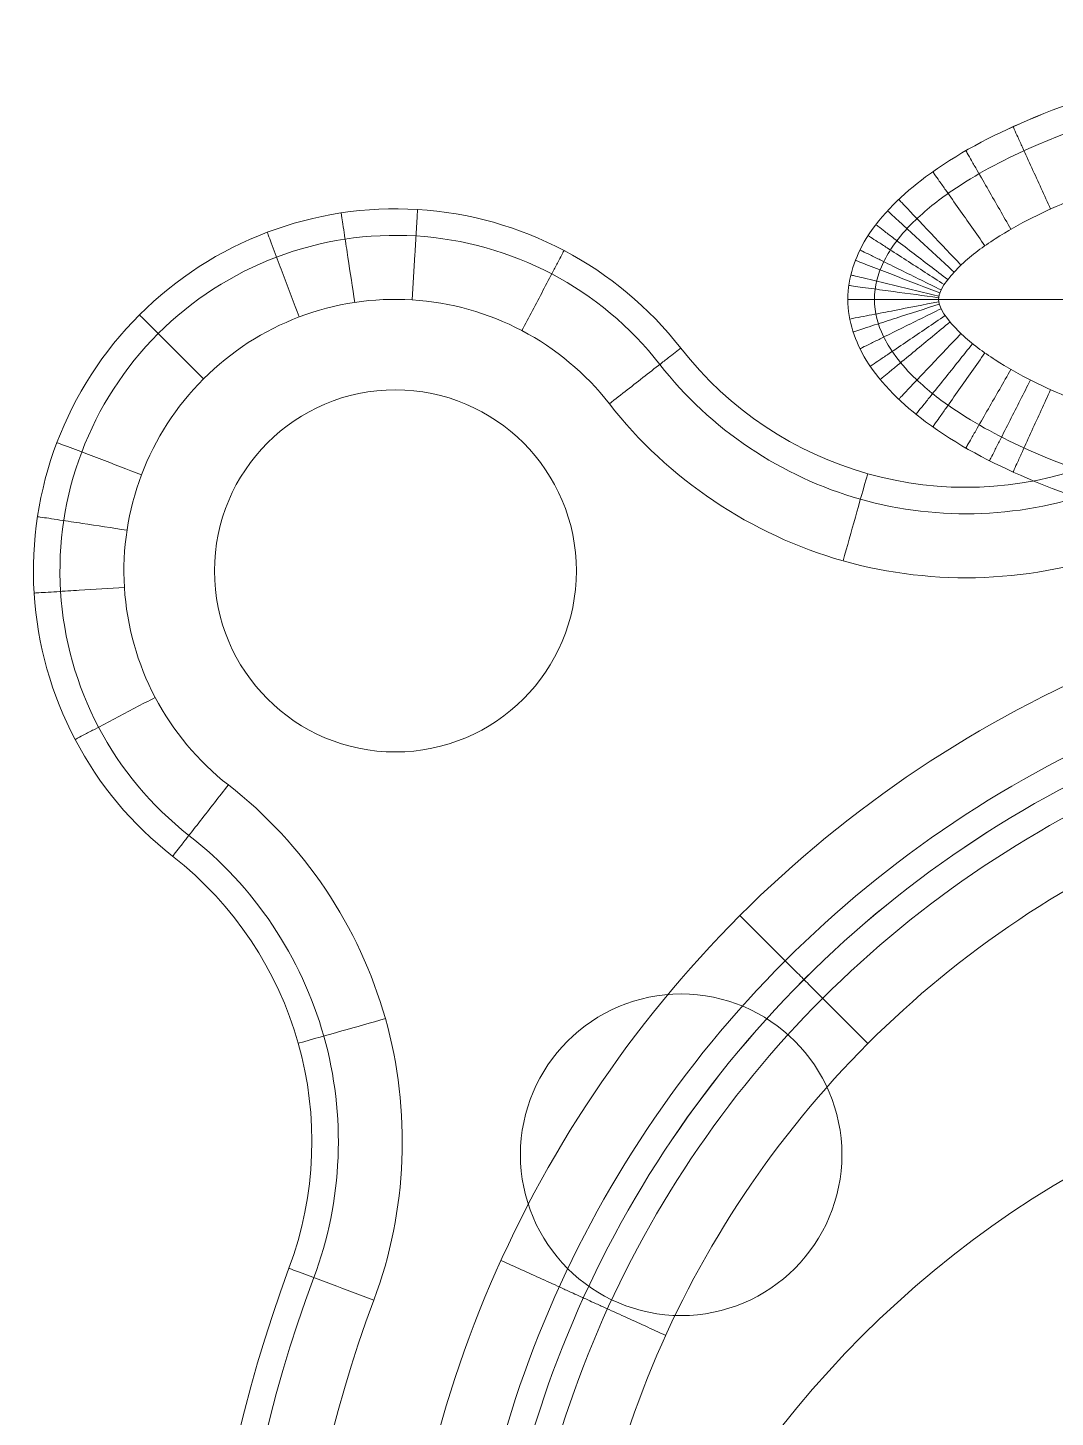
# Model space of a CAD drawing. Header units: inches. Extents: x 25 to 188, y -279 to -12.
# Drawn here: x 122.639 to 125.126, y -217.659 to -214.297 of the extents above; entities that cross this region are included whole.
import ezdxf

# ---------------------------------------------------------------- set-up
doc = ezdxf.new("R2010")
doc.units = ezdxf.units.IN
doc.header["$MEASUREMENT"] = 0
doc.layers.add('back panel', color=7, linetype='Continuous')

# ---------------------------------------------------------------- blocks, each defined once
blk = doc.blocks.new('block 9')
at = {"layer": 'back panel', "color": 7, "lineweight": 18, "true_color": 0xffffff}
for points in [[(123.583, -214.7367), (123.583, -214.7367)], [(124.6245, -214.9541), (128.1291, -214.9541)], [(124.6245, -214.9541), (124.6245, -214.9541)], [(124.8436, -214.9541), (127.9101, -214.9541)], [(122.9098, -214.9916), (122.9098, -214.9916)], [(124.2199, -215.072), (124.2199, -215.072)], [(123.5293, -215.1731), (123.5293, -215.1731)], [(124.6724, -215.376), (124.6724, -215.376)], [(123.0913, -215.6112), (123.0913, -215.6112)], [(123.9674, -215.6112), (123.9674, -215.6112)], [(122.6548, -215.6648), (122.6548, -215.6648)], [(123.5293, -216.0493), (123.5293, -216.0493)], [(122.9901, -216.3018), (122.9901, -216.3018)], [(124.221, -216.635), (124.221, -216.635)], [(123.2941, -216.7542), (123.2941, -216.7542)], [(123.8319, -217.024), (123.8319, -217.024)], [(124.61, -217.024), (124.61, -217.024)], [(123.2717, -217.2989), (123.2717, -217.2989)], [(124.221, -217.4132), (124.221, -217.4132)]]:
    blk.add_lwpolyline(points, dxfattribs=at)
for points, knots in [([(128.1291, -214.9541), (128.1291, -215.0074), (128.112, -215.0566), (128.0846, -215.1013), (128.0483, -215.1605), (127.9958, -215.2096), (127.9411, -215.2502), (127.8663, -215.3058), (127.7806, -215.3503), (127.6956, -215.3868), (127.5878, -215.4329), (127.4775, -215.4679), (127.3642, -215.4969), (127.0498, -215.5773), (126.6997, -215.6112), (126.3768, -215.6112), (126.0539, -215.6112), (125.7039, -215.5773), (125.3895, -215.4969), (125.2762, -215.468), (125.1659, -215.433), (125.0581, -215.3868), (124.973, -215.3503), (124.8874, -215.3058), (124.8126, -215.2502), (124.7579, -215.2096), (124.7054, -215.1605), (124.6691, -215.1013), (124.6417, -215.0566), (124.6245, -215.0074), (124.6245, -214.9541), (124.6245, -214.9007), (124.6417, -214.8515), (124.6691, -214.8068), (124.7054, -214.7476), (124.7579, -214.6985), (124.8126, -214.6579), (124.8874, -214.6023), (124.973, -214.5578), (125.0581, -214.5214), (125.1658, -214.4752), (125.2761, -214.4402), (125.3895, -214.4112), (125.7038, -214.3308), (126.0539, -214.2969), (126.3768, -214.2969), (126.6997, -214.2969), (127.0498, -214.3308), (127.3642, -214.4112), (127.4775, -214.4402), (127.5878, -214.4752), (127.6955, -214.5213), (127.7806, -214.5578), (127.8663, -214.6023), (127.941, -214.6579), (127.9958, -214.6985), (128.0483, -214.7476), (128.0846, -214.8068), (128.112, -214.8515), (128.1291, -214.9007), (128.1291, -214.9541)], [0, 0, 0, 0, 1, 1, 1, 2, 2, 2, 3, 3, 3, 4, 4, 4, 5, 5, 5, 6, 6, 6, 7, 7, 7, 8, 8, 8, 9, 9, 9, 10, 10, 10, 11, 11, 11, 12, 12, 12, 13, 13, 13, 14, 14, 14, 15, 15, 15, 16, 16, 16, 17, 17, 17, 18, 18, 18, 19, 19, 19, 20, 20, 20, 20]), ([(128.1291, -214.9541), (128.1291, -214.9007), (128.112, -214.8515), (128.0846, -214.8068), (128.0483, -214.7476), (127.9958, -214.6985), (127.9411, -214.6579), (127.8663, -214.6023), (127.7806, -214.5578), (127.6956, -214.5214), (127.5878, -214.4752), (127.4775, -214.4402), (127.3642, -214.4112), (127.0498, -214.3308), (126.6997, -214.2969), (126.3768, -214.2969), (126.0539, -214.2969), (125.7039, -214.3308), (125.3895, -214.4112), (125.2762, -214.4402), (125.1659, -214.4752), (125.0581, -214.5213), (124.973, -214.5578), (124.8874, -214.6023), (124.8126, -214.6579), (124.7579, -214.6985), (124.7054, -214.7476), (124.6691, -214.8068), (124.6417, -214.8515), (124.6245, -214.9007), (124.6245, -214.9541), (124.6245, -215.0074), (124.6417, -215.0566), (124.6691, -215.1013), (124.7054, -215.1605), (124.7579, -215.2096), (124.8126, -215.2502), (124.8874, -215.3058), (124.973, -215.3503), (125.0581, -215.3868), (125.1658, -215.4329), (125.2761, -215.4679), (125.3895, -215.4969), (125.7038, -215.5773), (126.0539, -215.6112), (126.3768, -215.6112), (126.6997, -215.6112), (127.0498, -215.5773), (127.3642, -215.4969), (127.4775, -215.468), (127.5878, -215.433), (127.6955, -215.3868), (127.7806, -215.3503), (127.8663, -215.3058), (127.941, -215.2502), (127.9958, -215.2096), (128.0483, -215.1605), (128.0846, -215.1013), (128.112, -215.0566), (128.1291, -215.0074), (128.1291, -214.9541)], [0, 0, 0, 0, 1, 1, 1, 2, 2, 2, 3, 3, 3, 4, 4, 4, 5, 5, 5, 6, 6, 6, 7, 7, 7, 8, 8, 8, 9, 9, 9, 10, 10, 10, 11, 11, 11, 12, 12, 12, 13, 13, 13, 14, 14, 14, 15, 15, 15, 16, 16, 16, 17, 17, 17, 18, 18, 18, 19, 19, 19, 20, 20, 20, 20]), ([(128.1291, -214.9541), (128.1291, -214.9007), (128.112, -214.8515), (128.0846, -214.8068), (128.0483, -214.7476), (127.9958, -214.6985), (127.9411, -214.6579), (127.8663, -214.6023), (127.7806, -214.5578), (127.6956, -214.5214), (127.5878, -214.4752), (127.4775, -214.4402), (127.3642, -214.4112), (127.0498, -214.3308), (126.6997, -214.2969), (126.3768, -214.2969), (126.0539, -214.2969), (125.7039, -214.3308), (125.3895, -214.4112), (125.2762, -214.4402), (125.1659, -214.4752), (125.0581, -214.5213), (124.973, -214.5578), (124.8874, -214.6023), (124.8126, -214.6579), (124.7579, -214.6985), (124.7054, -214.7476), (124.6691, -214.8068), (124.6417, -214.8515), (124.6245, -214.9007), (124.6245, -214.9541), (124.6245, -215.0074), (124.6417, -215.0566), (124.6691, -215.1013), (124.7054, -215.1605), (124.7579, -215.2096), (124.8126, -215.2502), (124.8874, -215.3058), (124.973, -215.3503), (125.0581, -215.3868), (125.1658, -215.4329), (125.2761, -215.4679), (125.3895, -215.4969), (125.7038, -215.5773), (126.0539, -215.6112), (126.3768, -215.6112), (126.6997, -215.6112), (127.0498, -215.5773), (127.3642, -215.4969), (127.4775, -215.468), (127.5878, -215.433), (127.6955, -215.3868), (127.7806, -215.3503), (127.8663, -215.3058), (127.941, -215.2502), (127.9958, -215.2096), (128.0483, -215.1605), (128.0846, -215.1013), (128.112, -215.0566), (128.1291, -215.0074), (128.1291, -214.9541)], [0, 0, 0, 0, 1, 1, 1, 2, 2, 2, 3, 3, 3, 4, 4, 4, 5, 5, 5, 6, 6, 6, 7, 7, 7, 8, 8, 8, 9, 9, 9, 10, 10, 10, 11, 11, 11, 12, 12, 12, 13, 13, 13, 14, 14, 14, 15, 15, 15, 16, 16, 16, 17, 17, 17, 18, 18, 18, 19, 19, 19, 20, 20, 20, 20]), ([(128.065, -214.9541), (128.065, -214.9216), (128.0572, -214.8933), (128.0431, -214.8644), (128.0361, -214.8499), (128.0277, -214.8363), (128.0184, -214.8232), (128.0042, -214.803), (127.9884, -214.7847), (127.9709, -214.7674), (127.9421, -214.739), (127.911, -214.7143), (127.8776, -214.6915), (127.8186, -214.6511), (127.7563, -214.6185), (127.6912, -214.5894), (127.5722, -214.5364), (127.4404, -214.4955), (127.3143, -214.4649), (127.1599, -214.4274), (127.0044, -214.4023), (126.8465, -214.3855), (126.6902, -214.3688), (126.534, -214.3611), (126.3768, -214.3611), (126.069, -214.3613), (125.7398, -214.3919), (125.4394, -214.4649), (125.31, -214.4963), (125.1846, -214.535), (125.0625, -214.5894), (124.9973, -214.6185), (124.9351, -214.651), (124.876, -214.6915), (124.8427, -214.7143), (124.8115, -214.739), (124.7828, -214.7674), (124.7653, -214.7847), (124.7494, -214.8029), (124.7352, -214.823), (124.7259, -214.8362), (124.7176, -214.8499), (124.7105, -214.8645), (124.6965, -214.8934), (124.6887, -214.9216), (124.6887, -214.9541), (124.6887, -214.9866), (124.6967, -215.0148), (124.7105, -215.0438), (124.7175, -215.0582), (124.726, -215.0716), (124.7352, -215.0846), (124.7494, -215.1048), (124.765, -215.1234), (124.7828, -215.1407), (124.8144, -215.1715), (124.8395, -215.1917), (124.876, -215.2166), (124.9351, -215.2569), (124.9974, -215.2896), (125.0625, -215.3187), (125.1811, -215.3717), (125.3136, -215.4127), (125.4394, -215.4433), (125.7392, -215.516), (126.0696, -215.547), (126.3768, -215.547), (126.6845, -215.547), (127.014, -215.516), (127.3143, -215.4433), (127.4406, -215.4126), (127.572, -215.3718), (127.6912, -215.3187), (127.7563, -215.2897), (127.8186, -215.2571), (127.8776, -215.2167), (127.911, -215.1939), (127.9421, -215.1691), (127.9709, -215.1407), (127.9884, -215.1234), (128.0042, -215.1052), (128.0184, -215.0851), (128.0278, -215.0719), (128.036, -215.0582), (128.0431, -215.0437), (128.0572, -215.0148), (128.065, -214.9866), (128.065, -214.9541)], [0, 0, 0, 0, 1, 1, 1, 2, 2, 2, 3, 3, 3, 4, 4, 4, 5, 5, 5, 6, 6, 6, 7, 7, 7, 8, 8, 8, 9, 9, 9, 10, 10, 10, 11, 11, 11, 12, 12, 12, 13, 13, 13, 14, 14, 14, 15, 15, 15, 16, 16, 16, 17, 17, 17, 18, 18, 18, 19, 19, 19, 20, 20, 20, 21, 21, 21, 22, 22, 22, 23, 23, 23, 24, 24, 24, 25, 25, 25, 26, 26, 26, 27, 27, 27, 28, 28, 28, 29, 29, 29, 29]), ([(127.9101, -214.9541), (127.9101, -214.9263), (127.8705, -214.8853), (127.8542, -214.87), (127.8289, -214.8463), (127.8015, -214.8262), (127.7725, -214.8075), (127.7143, -214.77), (127.653, -214.7405), (127.5892, -214.7142), (127.4646, -214.6629), (127.3264, -214.6245), (127.1951, -214.5966), (126.9309, -214.5405), (126.6462, -214.516), (126.3768, -214.516), (126.108, -214.516), (125.8222, -214.5405), (125.5586, -214.5966), (125.427, -214.6246), (125.2892, -214.6628), (125.1645, -214.7142), (125.1007, -214.7405), (125.0395, -214.7702), (124.9812, -214.8075), (124.9522, -214.8262), (124.9248, -214.8463), (124.8995, -214.87), (124.8832, -214.8853), (124.8436, -214.9262), (124.8436, -214.9541), (124.8436, -214.9819), (124.8832, -215.0228), (124.8995, -215.0382), (124.9248, -215.0619), (124.9522, -215.0819), (124.9812, -215.1006), (125.0394, -215.1381), (125.1007, -215.1676), (125.1645, -215.1939), (125.2891, -215.2452), (125.4272, -215.2836), (125.5586, -215.3115), (125.8224, -215.3676), (126.1078, -215.3921), (126.3768, -215.3921), (126.6458, -215.3921), (126.9313, -215.3676), (127.1951, -215.3115), (127.3301, -215.2829), (127.4612, -215.2466), (127.5892, -215.1939), (127.653, -215.1677), (127.7142, -215.1381), (127.7725, -215.1006), (127.8015, -215.082), (127.8289, -215.0618), (127.8541, -215.0381), (127.8705, -215.0228), (127.9101, -214.9819), (127.9101, -214.9541)], [0, 0, 0, 0, 1, 1, 1, 2, 2, 2, 3, 3, 3, 4, 4, 4, 5, 5, 5, 6, 6, 6, 7, 7, 7, 8, 8, 8, 9, 9, 9, 10, 10, 10, 11, 11, 11, 12, 12, 12, 13, 13, 13, 14, 14, 14, 15, 15, 15, 16, 16, 16, 17, 17, 17, 18, 18, 18, 19, 19, 19, 20, 20, 20, 20]), ([(125.0244, -214.5362), (125.0248, -214.5363), (125.0249, -214.5374), (125.025, -214.5377), (125.0257, -214.5392), (125.0264, -214.5407), (125.027, -214.5421), (125.0299, -214.5485), (125.0328, -214.5548), (125.0357, -214.5612), (125.0395, -214.5695), (125.0433, -214.5778), (125.047, -214.5861), (125.0546, -214.6027), (125.0622, -214.6193), (125.0697, -214.6359), (125.0849, -214.6691), (125.1, -214.7024), (125.1151, -214.7356)], [0, 0, 0, 0, 1, 1, 1, 2, 2, 2, 3, 3, 3, 4, 4, 4, 5, 5, 5, 6, 6, 6, 6]), ([(124.9101, -214.5945), (124.9106, -214.5945), (124.9108, -214.5956), (124.9108, -214.5956), (124.9117, -214.5973), (124.9125, -214.5987), (124.9134, -214.6001), (124.9168, -214.6062), (124.9203, -214.6122), (124.9238, -214.6183), (124.9283, -214.6262), (124.9328, -214.6341), (124.9374, -214.642), (124.9465, -214.6579), (124.9556, -214.6737), (124.9647, -214.6895), (124.9828, -214.7212), (125.001, -214.7529), (125.0192, -214.7846)], [0, 0, 0, 0, 1, 1, 1, 2, 2, 2, 3, 3, 3, 4, 4, 4, 5, 5, 5, 6, 6, 6, 6]), ([(124.83, -214.6453), (124.8305, -214.6453), (124.8307, -214.6463), (124.8309, -214.6466), (124.8318, -214.6479), (124.8328, -214.6493), (124.8337, -214.6506), (124.8377, -214.6563), (124.8418, -214.662), (124.8458, -214.6677), (124.851, -214.6751), (124.8563, -214.6826), (124.8615, -214.6901), (124.8721, -214.705), (124.8826, -214.7199), (124.8931, -214.7348), (124.9141, -214.7647), (124.9351, -214.7945), (124.9561, -214.8244)], [0, 0, 0, 0, 1, 1, 1, 2, 2, 2, 3, 3, 3, 4, 4, 4, 5, 5, 5, 6, 6, 6, 6]), ([(124.7475, -214.7122), (124.7467, -214.7117), (124.7483, -214.713), (124.7486, -214.7134), (124.7497, -214.7146), (124.7509, -214.7157), (124.752, -214.7169), (124.7568, -214.722), (124.7616, -214.727), (124.7664, -214.7321), (124.7727, -214.7387), (124.7789, -214.7453), (124.7852, -214.752), (124.7978, -214.7652), (124.8103, -214.7785), (124.8229, -214.7917), (124.848, -214.8182), (124.8731, -214.8447), (124.8982, -214.8712)], [0, 0, 0, 0, 1, 1, 1, 2, 2, 2, 3, 3, 3, 4, 4, 4, 5, 5, 5, 6, 6, 6, 6]), ([(124.2199, -215.072), (124.0654, -214.8741), (123.8335, -214.752), (123.583, -214.7367), (123.3324, -214.7213), (123.0873, -214.8142), (122.9098, -214.9916), (122.7323, -215.1691), (122.6394, -215.4142), (122.6548, -215.6648), (122.6702, -215.9153), (122.7923, -216.1473), (122.9901, -216.3018)], [0, 0, 0, 0, 1, 1, 1, 2, 2, 2, 3, 3, 3, 4, 4, 4, 4]), ([(124.2199, -215.072), (124.0654, -214.8741), (123.8335, -214.752), (123.583, -214.7367), (123.3324, -214.7213), (123.0873, -214.8142), (122.9098, -214.9916), (122.7323, -215.1691), (122.6394, -215.4142), (122.6548, -215.6648), (122.6702, -215.9153), (122.7923, -216.1473), (122.9901, -216.3018)], [0, 0, 0, 0, 1, 1, 1, 2, 2, 2, 3, 3, 3, 4, 4, 4, 4]), ([(122.9901, -216.3018), (122.7923, -216.1473), (122.6702, -215.9153), (122.6548, -215.6648), (122.6394, -215.4142), (122.7323, -215.1691), (122.9098, -214.9916), (123.0873, -214.8142), (123.3324, -214.7213), (123.583, -214.7367), (123.8335, -214.752), (124.0654, -214.8741), (124.2199, -215.072)], [0, 0, 0, 0, 1, 1, 1, 2, 2, 2, 3, 3, 3, 4, 4, 4, 4]), ([(123.398, -214.7449), (123.3978, -214.7439), (123.3982, -214.746), (123.3983, -214.7465), (123.3985, -214.7481), (123.3987, -214.7497), (123.399, -214.7514), (123.4, -214.7582), (123.4011, -214.7651), (123.4021, -214.772), (123.4035, -214.781), (123.4049, -214.79), (123.4062, -214.7991), (123.409, -214.8171), (123.4117, -214.8352), (123.4144, -214.8532), (123.4199, -214.8893), (123.4254, -214.9254), (123.4308, -214.9615)], [0, 0, 0, 0, 1, 1, 1, 2, 2, 2, 3, 3, 3, 4, 4, 4, 5, 5, 5, 6, 6, 6, 6]), ([(123.583, -214.7366), (123.5831, -214.7356), (123.5829, -214.7377), (123.5829, -214.7382), (123.5828, -214.7398), (123.5827, -214.7414), (123.5826, -214.7431), (123.5821, -214.75), (123.5817, -214.757), (123.5813, -214.7639), (123.5807, -214.7731), (123.5802, -214.7822), (123.5796, -214.7913), (123.5785, -214.8095), (123.5774, -214.8277), (123.5763, -214.8459), (123.574, -214.8824), (123.5718, -214.9188), (123.5696, -214.9553)], [0, 0, 0, 0, 1, 1, 1, 2, 2, 2, 3, 3, 3, 4, 4, 4, 5, 5, 5, 6, 6, 6, 6]), ([(124.7204, -214.7397), (124.7209, -214.7399), (124.7211, -214.7404), (124.7215, -214.7407), (124.7227, -214.7418), (124.7239, -214.7429), (124.7251, -214.7441), (124.7302, -214.7488), (124.7354, -214.7535), (124.7405, -214.7582), (124.7472, -214.7644), (124.7539, -214.7706), (124.7607, -214.7768), (124.7741, -214.7891), (124.7875, -214.8015), (124.8009, -214.8138), (124.8278, -214.8386), (124.8547, -214.8633), (124.8815, -214.888)], [0, 0, 0, 0, 1, 1, 1, 2, 2, 2, 3, 3, 3, 4, 4, 4, 5, 5, 5, 6, 6, 6, 6]), ([(124.6922, -214.7733), (124.6912, -214.7729), (124.693, -214.7739), (124.6934, -214.7742), (124.6947, -214.7752), (124.696, -214.7762), (124.6973, -214.7772), (124.7028, -214.7815), (124.7084, -214.7857), (124.7139, -214.7899), (124.7212, -214.7954), (124.7284, -214.801), (124.7357, -214.8065), (124.7502, -214.8176), (124.7647, -214.8286), (124.7792, -214.8397), (124.8083, -214.8619), (124.8373, -214.884), (124.8663, -214.9061)], [0, 0, 0, 0, 1, 1, 1, 2, 2, 2, 3, 3, 3, 4, 4, 4, 5, 5, 5, 6, 6, 6, 6]), ([(124.1693, -215.1114), (124.0264, -214.928), (123.811, -214.8149), (123.579, -214.8007), (123.3469, -214.7864), (123.1195, -214.8726), (122.9551, -215.037), (122.7907, -215.2014), (122.7046, -215.4288), (122.7188, -215.6609), (122.7331, -215.8929), (122.8462, -216.1082), (123.0296, -216.2512)], [0, 0, 0, 0, 1, 1, 1, 2, 2, 2, 3, 3, 3, 4, 4, 4, 4]), ([(123.219, -214.7918), (123.2202, -214.7935), (123.2206, -214.7961), (123.2213, -214.7979), (123.2238, -214.8044), (123.2262, -214.8109), (123.2287, -214.8174), (123.2319, -214.826), (123.2352, -214.8345), (123.2384, -214.843), (123.2448, -214.8601), (123.2513, -214.8772), (123.2578, -214.8942), (123.2707, -214.9284), (123.2836, -214.9625), (123.2966, -214.9967)], [0, 0, 0, 0, 1, 1, 1, 2, 2, 2, 3, 3, 3, 4, 4, 4, 5, 5, 5, 5]), ([(124.6735, -214.7998), (124.674, -214.7999), (124.6744, -214.8003), (124.6748, -214.8006), (124.6762, -214.8015), (124.6776, -214.8024), (124.6789, -214.8033), (124.6848, -214.8071), (124.6906, -214.8108), (124.6965, -214.8146), (124.7042, -214.8195), (124.7118, -214.8245), (124.7195, -214.8294), (124.7349, -214.8393), (124.7502, -214.8492), (124.7656, -214.8591), (124.7963, -214.8789), (124.827, -214.8986), (124.8576, -214.9184)], [0, 0, 0, 0, 1, 1, 1, 2, 2, 2, 3, 3, 3, 4, 4, 4, 5, 5, 5, 6, 6, 6, 6]), ([(123.9375, -214.8359), (123.9373, -214.8357), (123.9374, -214.8361), (123.9374, -214.8361), (123.9371, -214.8365), (123.9369, -214.8369), (123.9368, -214.8372), (123.936, -214.8387), (123.9352, -214.8401), (123.9345, -214.8416), (123.9312, -214.8477), (123.928, -214.8539), (123.9247, -214.8601), (123.9205, -214.8682), (123.9162, -214.8762), (123.912, -214.8843), (123.9035, -214.9005), (123.895, -214.9166), (123.8865, -214.9328), (123.8695, -214.9651), (123.8525, -214.9974), (123.8354, -215.0297)], [0, 0, 0, 0, 1, 1, 1, 2, 2, 2, 3, 3, 3, 4, 4, 4, 5, 5, 5, 6, 6, 6, 7, 7, 7, 7]), ([(124.6538, -214.8345), (124.6528, -214.8344), (124.6547, -214.835), (124.6552, -214.8352), (124.6567, -214.8359), (124.6581, -214.8367), (124.6596, -214.8374), (124.6658, -214.8405), (124.6721, -214.8436), (124.6783, -214.8466), (124.6865, -214.8507), (124.6947, -214.8547), (124.7029, -214.8587), (124.7193, -214.8668), (124.7356, -214.8749), (124.752, -214.883), (124.7847, -214.8991), (124.8175, -214.9153), (124.8502, -214.9314)], [0, 0, 0, 0, 1, 1, 1, 2, 2, 2, 3, 3, 3, 4, 4, 4, 5, 5, 5, 6, 6, 6, 6]), ([(124.6428, -214.8595), (124.6433, -214.8595), (124.6437, -214.8599), (124.6442, -214.8601), (124.6458, -214.8607), (124.6473, -214.8612), (124.6488, -214.8618), (124.6553, -214.8644), (124.6618, -214.8669), (124.6683, -214.8694), (124.6768, -214.8727), (124.6853, -214.876), (124.6938, -214.8793), (124.7108, -214.8859), (124.7279, -214.8925), (124.7449, -214.8991), (124.7789, -214.9123), (124.8129, -214.9255), (124.847, -214.9387)], [0, 0, 0, 0, 1, 1, 1, 2, 2, 2, 3, 3, 3, 4, 4, 4, 5, 5, 5, 6, 6, 6, 6]), ([(124.6316, -214.8951), (124.6306, -214.8951), (124.6326, -214.8954), (124.6331, -214.8955), (124.6347, -214.8959), (124.6363, -214.8963), (124.6379, -214.8967), (124.6447, -214.8983), (124.6515, -214.8999), (124.6583, -214.9015), (124.6671, -214.9036), (124.676, -214.9058), (124.6849, -214.9079), (124.7026, -214.9122), (124.7203, -214.9164), (124.7381, -214.9207), (124.7736, -214.9292), (124.8091, -214.9377), (124.8446, -214.9463)], [0, 0, 0, 0, 1, 1, 1, 2, 2, 2, 3, 3, 3, 4, 4, 4, 5, 5, 5, 6, 6, 6, 6]), ([(124.0473, -215.2068), (123.9316, -215.0584), (123.7573, -214.9668), (123.5696, -214.9553), (123.3817, -214.9437), (123.1977, -215.0135), (123.0647, -215.1465), (122.9316, -215.2796), (122.8619, -215.4636), (122.8734, -215.6514), (122.8849, -215.8392), (122.9765, -216.0134), (123.1249, -216.1291)], [0, 0, 0, 0, 1, 1, 1, 2, 2, 2, 3, 3, 3, 4, 4, 4, 4]), ([(124.6268, -214.9206), (124.629, -214.9206), (124.6311, -214.9212), (124.6332, -214.9215), (124.6401, -214.9224), (124.647, -214.9233), (124.6539, -214.9243), (124.6629, -214.9255), (124.672, -214.9267), (124.681, -214.928), (124.6991, -214.9304), (124.7172, -214.9329), (124.7353, -214.9354), (124.7715, -214.9403), (124.8076, -214.9452), (124.8438, -214.9501)], [0, 0, 0, 0, 1, 1, 1, 2, 2, 2, 3, 3, 3, 4, 4, 4, 5, 5, 5, 5]), ([(124.6245, -214.9542), (124.6235, -214.9543), (124.6256, -214.9542), (124.6261, -214.9542), (124.6277, -214.9542), (124.6294, -214.9542), (124.631, -214.9542), (124.638, -214.9542), (124.6449, -214.9541), (124.6519, -214.9541), (124.661, -214.9541), (124.6701, -214.9541), (124.6793, -214.9541), (124.6975, -214.9541), (124.7158, -214.9541), (124.734, -214.9541), (124.7705, -214.9541), (124.807, -214.9541), (124.8436, -214.9541)], [0, 0, 0, 0, 1, 1, 1, 2, 2, 2, 3, 3, 3, 4, 4, 4, 5, 5, 5, 6, 6, 6, 6]), ([(124.6291, -215.0019), (124.638, -214.9999), (124.647, -214.9984), (124.6559, -214.9967), (124.6649, -214.9949), (124.6739, -214.9932), (124.6828, -214.9914), (124.7008, -214.9879), (124.7187, -214.9844), (124.7366, -214.981), (124.7725, -214.974), (124.8083, -214.967), (124.8442, -214.96)], [0, 0, 0, 0, 1, 1, 1, 2, 2, 2, 3, 3, 3, 4, 4, 4, 4]), ([(124.6372, -215.0328), (124.6362, -215.0331), (124.6382, -215.0325), (124.6387, -215.0323), (124.6402, -215.0318), (124.6418, -215.0313), (124.6434, -215.0308), (124.65, -215.0287), (124.6566, -215.0265), (124.6632, -215.0244), (124.6719, -215.0216), (124.6806, -215.0188), (124.6893, -215.016), (124.7067, -215.0105), (124.724, -215.0049), (124.7414, -214.9993), (124.7762, -214.9881), (124.8109, -214.9769), (124.8457, -214.9657)], [0, 0, 0, 0, 1, 1, 1, 2, 2, 2, 3, 3, 3, 4, 4, 4, 5, 5, 5, 6, 6, 6, 6]), ([(124.6538, -215.0737), (124.6544, -215.0737), (124.6547, -215.0733), (124.6552, -215.073), (124.6566, -215.0723), (124.6581, -215.0716), (124.6596, -215.0709), (124.6658, -215.0678), (124.6721, -215.0647), (124.6783, -215.0616), (124.6865, -215.0576), (124.6947, -215.0535), (124.7029, -215.0495), (124.7192, -215.0414), (124.7356, -215.0333), (124.752, -215.0252), (124.7847, -215.009), (124.8175, -214.9929), (124.8502, -214.9767)], [0, 0, 0, 0, 1, 1, 1, 2, 2, 2, 3, 3, 3, 4, 4, 4, 5, 5, 5, 6, 6, 6, 6]), ([(122.9098, -214.9916), (122.909, -214.9909), (122.9105, -214.9923), (122.9109, -214.9927), (122.912, -214.9939), (122.9132, -214.995), (122.9143, -214.9962), (122.9193, -215.0011), (122.9242, -215.006), (122.9291, -215.011), (122.9356, -215.0174), (122.942, -215.0239), (122.9485, -215.0303), (122.9614, -215.0432), (122.9743, -215.0561), (122.9872, -215.069), (123.013, -215.0949), (123.0388, -215.1207), (123.0647, -215.1465)], [0, 0, 0, 0, 1, 1, 1, 2, 2, 2, 3, 3, 3, 4, 4, 4, 5, 5, 5, 6, 6, 6, 6]), ([(124.679, -215.1159), (124.678, -215.1164), (124.6798, -215.1153), (124.6803, -215.1151), (124.6816, -215.1141), (124.683, -215.1132), (124.6843, -215.1123), (124.6901, -215.1084), (124.6958, -215.1045), (124.7016, -215.1006), (124.7091, -215.0955), (124.7167, -215.0904), (124.7242, -215.0853), (124.7393, -215.0751), (124.7544, -215.0649), (124.7695, -215.0546), (124.7997, -215.0342), (124.8299, -215.0138), (124.8601, -214.9933)], [0, 0, 0, 0, 1, 1, 1, 2, 2, 2, 3, 3, 3, 4, 4, 4, 5, 5, 5, 6, 6, 6, 6]), ([(124.7026, -215.1481), (124.7017, -215.1486), (124.7034, -215.1475), (124.7038, -215.1472), (124.7051, -215.1461), (124.7064, -215.1451), (124.7076, -215.144), (124.713, -215.1396), (124.7184, -215.1352), (124.7238, -215.1307), (124.7308, -215.1249), (124.7378, -215.1191), (124.7449, -215.1133), (124.759, -215.1017), (124.7731, -215.0901), (124.7872, -215.0785), (124.8153, -215.0552), (124.8435, -215.032), (124.8717, -215.0088)], [0, 0, 0, 0, 1, 1, 1, 2, 2, 2, 3, 3, 3, 4, 4, 4, 5, 5, 5, 6, 6, 6, 6]), ([(124.7475, -215.1957), (124.7492, -215.1943), (124.7505, -215.1926), (124.752, -215.191), (124.7568, -215.186), (124.7616, -215.1809), (124.7664, -215.1759), (124.7727, -215.1693), (124.7789, -215.1626), (124.7852, -215.156), (124.7978, -215.1428), (124.8103, -215.1296), (124.8229, -215.1163), (124.848, -215.0899), (124.8731, -215.0634), (124.8982, -215.0369)], [0, 0, 0, 0, 1, 1, 1, 2, 2, 2, 3, 3, 3, 4, 4, 4, 5, 5, 5, 5]), ([(124.0473, -215.2068), (124.076, -215.1843), (124.1048, -215.1618), (124.1336, -215.1394), (124.148, -215.1281), (124.1624, -215.1169), (124.1768, -215.1056), (124.184, -215.1), (124.1912, -215.0944), (124.1984, -215.0888), (124.2038, -215.0845), (124.2093, -215.0802), (124.2148, -215.076), (124.2161, -215.0749), (124.2174, -215.0739), (124.2187, -215.0729), (124.2191, -215.0726), (124.2207, -215.0713), (124.2199, -215.072)], [0, 0, 0, 0, 1, 1, 1, 2, 2, 2, 3, 3, 3, 4, 4, 4, 5, 5, 5, 6, 6, 6, 6]), ([(124.7892, -215.2325), (124.7886, -215.2334), (124.7899, -215.2317), (124.7902, -215.2313), (124.7912, -215.23), (124.7922, -215.2288), (124.7933, -215.2275), (124.7976, -215.222), (124.802, -215.2166), (124.8064, -215.2112), (124.8121, -215.204), (124.8178, -215.1969), (124.8235, -215.1897), (124.8349, -215.1755), (124.8463, -215.1612), (124.8578, -215.147), (124.8806, -215.1184), (124.9035, -215.0899), (124.9263, -215.0614)], [0, 0, 0, 0, 1, 1, 1, 2, 2, 2, 3, 3, 3, 4, 4, 4, 5, 5, 5, 6, 6, 6, 6]), ([(125.2395, -215.4136), (125.0538, -215.4837), (124.8456, -215.4916), (124.6549, -215.4378), (124.4643, -215.384), (124.2909, -215.2683), (124.1693, -215.1114)], [0, 0, 0, 0, 1, 1, 1, 2, 2, 2, 2]), ([(124.83, -215.2628), (124.8294, -215.2636), (124.8306, -215.2619), (124.8309, -215.2615), (124.8318, -215.2601), (124.8328, -215.2588), (124.8337, -215.2575), (124.8377, -215.2518), (124.8418, -215.2461), (124.8458, -215.2404), (124.851, -215.2329), (124.8563, -215.2255), (124.8615, -215.218), (124.8721, -215.2031), (124.8826, -215.1882), (124.8931, -215.1732), (124.9141, -215.1434), (124.9351, -215.1136), (124.9562, -215.0838)], [0, 0, 0, 0, 1, 1, 1, 2, 2, 2, 3, 3, 3, 4, 4, 4, 5, 5, 5, 6, 6, 6, 6]), ([(124.9102, -215.3137), (124.9099, -215.3147), (124.9107, -215.3128), (124.9109, -215.3124), (124.9117, -215.311), (124.9126, -215.3095), (124.9134, -215.3081), (124.9168, -215.3021), (124.9203, -215.296), (124.9238, -215.29), (124.9283, -215.2821), (124.9328, -215.2742), (124.9374, -215.2662), (124.9465, -215.2504), (124.9556, -215.2345), (124.9646, -215.2187), (124.9828, -215.187), (125.001, -215.1553), (125.0191, -215.1236)], [0, 0, 0, 0, 1, 1, 1, 2, 2, 2, 3, 3, 3, 4, 4, 4, 5, 5, 5, 6, 6, 6, 6]), ([(124.9674, -215.3444), (124.9673, -215.3437), (124.9679, -215.3435), (124.9681, -215.343), (124.9689, -215.3415), (124.9696, -215.3401), (124.9703, -215.3386), (124.9735, -215.3324), (124.9766, -215.3262), (124.9798, -215.32), (124.9839, -215.3119), (124.9881, -215.3037), (124.9922, -215.2956), (125.0005, -215.2793), (125.0087, -215.2631), (125.017, -215.2468), (125.0335, -215.2143), (125.05, -215.1817), (125.0665, -215.1492)], [0, 0, 0, 0, 1, 1, 1, 2, 2, 2, 3, 3, 3, 4, 4, 4, 5, 5, 5, 6, 6, 6, 6]), ([(123.9674, -215.6112), (123.9674, -215.3692), (123.7713, -215.1731), (123.5293, -215.1731), (123.2874, -215.1731), (123.0913, -215.3692), (123.0913, -215.6112), (123.0913, -215.8531), (123.2874, -216.0493), (123.5293, -216.0493), (123.7713, -216.0493), (123.9674, -215.8531), (123.9674, -215.6112)], [0, 0, 0, 0, 1, 1, 1, 2, 2, 2, 3, 3, 3, 4, 4, 4, 4]), ([(123.9674, -215.6112), (123.9674, -215.8531), (123.7713, -216.0493), (123.5293, -216.0493), (123.2874, -216.0493), (123.0913, -215.8531), (123.0913, -215.6112), (123.0913, -215.3692), (123.2874, -215.1731), (123.5293, -215.1731), (123.7713, -215.1731), (123.9674, -215.3692), (123.9674, -215.6112)], [0, 0, 0, 0, 1, 1, 1, 2, 2, 2, 3, 3, 3, 4, 4, 4, 4]), ([(123.9674, -215.6112), (123.9674, -215.3692), (123.7713, -215.1731), (123.5293, -215.1731), (123.2874, -215.1731), (123.0913, -215.3692), (123.0913, -215.6112), (123.0913, -215.8531), (123.2874, -216.0493), (123.5293, -216.0493), (123.7713, -216.0493), (123.9674, -215.8531), (123.9674, -215.6112)], [0, 0, 0, 0, 1, 1, 1, 2, 2, 2, 3, 3, 3, 4, 4, 4, 4]), ([(125.0244, -215.3719), (125.0243, -215.3729), (125.0248, -215.3709), (125.025, -215.3705), (125.0257, -215.369), (125.0264, -215.3675), (125.027, -215.366), (125.0299, -215.3597), (125.0328, -215.3533), (125.0357, -215.347), (125.0395, -215.3387), (125.0432, -215.3304), (125.047, -215.3221), (125.0546, -215.3055), (125.0622, -215.2888), (125.0697, -215.2722), (125.0848, -215.239), (125.1, -215.2058), (125.1151, -215.1725)], [0, 0, 0, 0, 1, 1, 1, 2, 2, 2, 3, 3, 3, 4, 4, 4, 5, 5, 5, 6, 6, 6, 6]), ([(125.2937, -215.5587), (125.0774, -215.6404), (124.8349, -215.6496), (124.6128, -215.5869), (124.3908, -215.5242), (124.1889, -215.3895), (124.0473, -215.2068)], [0, 0, 0, 0, 1, 1, 1, 2, 2, 2, 2]), ([(122.71, -215.3008), (122.7101, -215.3006), (122.7102, -215.3009), (122.7102, -215.3009), (122.7107, -215.3011), (122.7111, -215.3012), (122.7114, -215.3014), (122.713, -215.302), (122.7145, -215.3025), (122.716, -215.3031), (122.7225, -215.3056), (122.729, -215.308), (122.7355, -215.3105), (122.7441, -215.3138), (122.7526, -215.317), (122.7612, -215.3202), (122.7782, -215.3267), (122.7953, -215.3331), (122.8124, -215.3396), (122.8465, -215.3525), (122.8807, -215.3655), (122.9148, -215.3784)], [0, 0, 0, 0, 1, 1, 1, 2, 2, 2, 3, 3, 3, 4, 4, 4, 5, 5, 5, 6, 6, 6, 7, 7, 7, 7]), ([(122.6631, -215.4799), (122.6621, -215.4799), (122.6641, -215.48), (122.6646, -215.4801), (122.6662, -215.4804), (122.6679, -215.4806), (122.6695, -215.4808), (122.6764, -215.4819), (122.6833, -215.4829), (122.6902, -215.484), (122.6992, -215.4853), (122.7082, -215.4867), (122.7172, -215.4881), (122.7353, -215.4908), (122.7533, -215.4936), (122.7714, -215.4963), (122.8075, -215.5018), (122.8436, -215.5072), (122.8796, -215.5127)], [0, 0, 0, 0, 1, 1, 1, 2, 2, 2, 3, 3, 3, 4, 4, 4, 5, 5, 5, 6, 6, 6, 6]), ([(129.2243, -218.4587), (129.2247, -218.8315), (129.1501, -219.2041), (129.0076, -219.5484), (128.865, -219.893), (128.654, -220.2085), (128.3903, -220.4722), (128.1267, -220.7359), (127.8112, -220.9469), (127.4666, -221.0895), (127.1222, -221.2319), (126.7496, -221.3063), (126.3768, -221.3063), (126.0041, -221.3063), (125.6314, -221.2319), (125.2871, -221.0895), (124.9424, -220.9469), (124.627, -220.7359), (124.3633, -220.4722), (124.0997, -220.2085), (123.8885, -219.8931), (123.746, -219.5484), (123.6036, -219.2041), (123.5292, -218.8314), (123.5292, -218.4587), (123.5292, -218.0859), (123.6036, -217.7133), (123.746, -217.3689), (123.8886, -217.0243), (124.0997, -216.7088), (124.3633, -216.4451), (124.627, -216.1815), (124.9425, -215.9704), (125.2871, -215.8279), (125.6314, -215.6855), (126.0041, -215.611), (126.3768, -215.611), (126.7496, -215.611), (127.1222, -215.6854), (127.4666, -215.8279), (127.8112, -215.9704), (128.1267, -216.1815), (128.3903, -216.4452), (128.654, -216.7088), (128.865, -217.0244), (129.0076, -217.3689), (129.1501, -217.7133), (129.2247, -218.0859), (129.2243, -218.4587)], [0, 0, 0, 0, 1, 1, 1, 2, 2, 2, 3, 3, 3, 4, 4, 4, 5, 5, 5, 6, 6, 6, 7, 7, 7, 8, 8, 8, 9, 9, 9, 10, 10, 10, 11, 11, 11, 12, 12, 12, 13, 13, 13, 14, 14, 14, 15, 15, 15, 16, 16, 16, 16]), ([(122.6548, -215.6648), (122.6538, -215.665), (122.6558, -215.6647), (122.6563, -215.6647), (122.658, -215.6646), (122.6596, -215.6645), (122.6612, -215.6644), (122.6682, -215.664), (122.6752, -215.6635), (122.6821, -215.6631), (122.6912, -215.6626), (122.7003, -215.662), (122.7094, -215.6615), (122.7276, -215.6603), (122.7459, -215.6592), (122.7641, -215.6581), (122.8005, -215.6559), (122.837, -215.6536), (122.8734, -215.6514)], [0, 0, 0, 0, 1, 1, 1, 2, 2, 2, 3, 3, 3, 4, 4, 4, 5, 5, 5, 6, 6, 6, 6]), ([(129.0695, -218.4587), (129.0698, -218.8112), (128.9993, -219.1636), (128.8645, -219.4891), (128.7297, -219.815), (128.5301, -220.1133), (128.2808, -220.3627), (128.0315, -220.612), (127.7332, -220.8116), (127.4073, -220.9464), (127.0817, -221.0811), (126.7293, -221.1514), (126.3768, -221.1514), (126.0244, -221.1514), (125.672, -221.0811), (125.3463, -220.9464), (125.0205, -220.8116), (124.7222, -220.612), (124.4729, -220.3627), (124.2235, -220.1133), (124.0239, -219.815), (123.8891, -219.4891), (123.7544, -219.1635), (123.6841, -218.8111), (123.6841, -218.4587), (123.6841, -218.1062), (123.7544, -217.7538), (123.8891, -217.4282), (124.0239, -217.1023), (124.2235, -216.804), (124.4728, -216.5547), (124.7222, -216.3054), (125.0205, -216.1058), (125.3464, -215.971), (125.672, -215.8363), (126.0244, -215.7659), (126.3768, -215.7659), (126.7293, -215.7659), (127.0817, -215.8363), (127.4073, -215.971), (127.7332, -216.1058), (128.0315, -216.3054), (128.2808, -216.5547), (128.5301, -216.804), (128.7297, -217.1024), (128.8645, -217.4282), (128.9993, -217.7538), (129.0698, -218.1061), (129.0695, -218.4587)], [0, 0, 0, 0, 1, 1, 1, 2, 2, 2, 3, 3, 3, 4, 4, 4, 5, 5, 5, 6, 6, 6, 7, 7, 7, 8, 8, 8, 9, 9, 9, 10, 10, 10, 11, 11, 11, 12, 12, 12, 13, 13, 13, 14, 14, 14, 15, 15, 15, 16, 16, 16, 16]), ([(129.0053, -218.4587), (129.0053, -218.7902), (128.9428, -219.118), (128.8208, -219.4262), (128.6886, -219.7601), (128.4894, -220.0633), (128.2355, -220.3172), (127.9815, -220.5712), (127.6783, -220.7704), (127.3444, -220.9026), (127.0362, -221.0246), (126.7083, -221.0871), (126.3768, -221.0871), (126.0454, -221.0871), (125.7175, -221.0246), (125.4093, -220.9026), (125.0754, -220.7704), (124.7722, -220.5713), (124.5183, -220.3173), (124.2643, -220.0634), (124.0651, -219.7602), (123.9329, -219.4262), (123.8109, -219.118), (123.7484, -218.7902), (123.7484, -218.4587), (123.7484, -218.1272), (123.8109, -217.7994), (123.9329, -217.4912), (124.0651, -217.1573), (124.2643, -216.8541), (124.5182, -216.6001), (124.7721, -216.3462), (125.0754, -216.147), (125.4093, -216.0148), (125.7175, -215.8927), (126.0453, -215.8302), (126.3768, -215.8302), (126.7083, -215.8302), (127.0361, -215.8927), (127.3443, -216.0148), (127.6783, -216.1469), (127.9815, -216.3461), (128.2354, -216.6), (128.4894, -216.854), (128.6885, -217.1572), (128.8207, -217.4911), (128.9427, -217.7993), (129.0053, -218.1272), (129.0053, -218.4587)], [0, 0, 0, 0, 1, 1, 1, 2, 2, 2, 3, 3, 3, 4, 4, 4, 5, 5, 5, 6, 6, 6, 7, 7, 7, 8, 8, 8, 9, 9, 9, 10, 10, 10, 11, 11, 11, 12, 12, 12, 13, 13, 13, 14, 14, 14, 15, 15, 15, 16, 16, 16, 16]), ([(129.0053, -218.4587), (129.0053, -218.7902), (128.9428, -219.118), (128.8208, -219.4262), (128.6886, -219.7601), (128.4894, -220.0633), (128.2355, -220.3172), (127.9815, -220.5712), (127.6783, -220.7704), (127.3444, -220.9026), (127.0362, -221.0246), (126.7083, -221.0871), (126.3768, -221.0871), (126.0454, -221.0871), (125.7175, -221.0246), (125.4093, -220.9026), (125.0754, -220.7704), (124.7722, -220.5713), (124.5183, -220.3173), (124.2643, -220.0634), (124.0651, -219.7602), (123.9329, -219.4262), (123.8109, -219.118), (123.7484, -218.7902), (123.7484, -218.4587), (123.7484, -218.1272), (123.8109, -217.7994), (123.9329, -217.4912), (124.0651, -217.1573), (124.2643, -216.8541), (124.5182, -216.6001), (124.7721, -216.3462), (125.0754, -216.147), (125.4093, -216.0148), (125.7175, -215.8927), (126.0453, -215.8302), (126.3768, -215.8302), (126.7083, -215.8302), (127.0361, -215.8927), (127.3443, -216.0148), (127.6783, -216.1469), (127.9815, -216.3461), (128.2354, -216.6), (128.4894, -216.854), (128.6885, -217.1572), (128.8207, -217.4911), (128.9427, -217.7993), (129.0053, -218.1272), (129.0053, -218.4587)], [0, 0, 0, 0, 1, 1, 1, 2, 2, 2, 3, 3, 3, 4, 4, 4, 5, 5, 5, 6, 6, 6, 7, 7, 7, 8, 8, 8, 9, 9, 9, 10, 10, 10, 11, 11, 11, 12, 12, 12, 13, 13, 13, 14, 14, 14, 15, 15, 15, 16, 16, 16, 16]), ([(129.0053, -218.4587), (129.0053, -218.1272), (128.9428, -217.7994), (128.8208, -217.4912), (128.6886, -217.1573), (128.4894, -216.8541), (128.2355, -216.6001), (127.9815, -216.3462), (127.6783, -216.147), (127.3444, -216.0148), (127.0362, -215.8927), (126.7083, -215.8302), (126.3768, -215.8302), (126.0454, -215.8302), (125.7175, -215.8927), (125.4093, -216.0148), (125.0754, -216.1469), (124.7722, -216.3461), (124.5183, -216.6), (124.2643, -216.854), (124.0651, -217.1572), (123.9329, -217.4911), (123.8109, -217.7993), (123.7484, -218.1272), (123.7484, -218.4587), (123.7484, -218.7902), (123.8109, -219.118), (123.9329, -219.4262), (124.0651, -219.7601), (124.2643, -220.0633), (124.5182, -220.3172), (124.7721, -220.5712), (125.0754, -220.7704), (125.4093, -220.9026), (125.7175, -221.0246), (126.0453, -221.0871), (126.3768, -221.0871), (126.7083, -221.0871), (127.0361, -221.0246), (127.3443, -220.9026), (127.6783, -220.7704), (127.9815, -220.5713), (128.2354, -220.3173), (128.4894, -220.0634), (128.6885, -219.7602), (128.8207, -219.4262), (128.9427, -219.118), (129.0053, -218.7902), (129.0053, -218.4587)], [0, 0, 0, 0, 1, 1, 1, 2, 2, 2, 3, 3, 3, 4, 4, 4, 5, 5, 5, 6, 6, 6, 7, 7, 7, 8, 8, 8, 9, 9, 9, 10, 10, 10, 11, 11, 11, 12, 12, 12, 13, 13, 13, 14, 14, 14, 15, 15, 15, 16, 16, 16, 16]), ([(129.0053, -218.4587), (129.0053, -218.1272), (128.9428, -217.7994), (128.8208, -217.4912), (128.6886, -217.1573), (128.4894, -216.8541), (128.2355, -216.6001), (127.9815, -216.3462), (127.6783, -216.147), (127.3444, -216.0148), (127.0362, -215.8927), (126.7083, -215.8302), (126.3768, -215.8302), (126.0454, -215.8302), (125.7175, -215.8927), (125.4093, -216.0148), (125.0754, -216.1469), (124.7722, -216.3461), (124.5183, -216.6), (124.2643, -216.854), (124.0651, -217.1572), (123.9329, -217.4911), (123.8109, -217.7993), (123.7484, -218.1272), (123.7484, -218.4587), (123.7484, -218.7902), (123.8109, -219.118), (123.9329, -219.4262), (124.0651, -219.7601), (124.2643, -220.0633), (124.5182, -220.3172), (124.7721, -220.5712), (125.0754, -220.7704), (125.4093, -220.9026), (125.7175, -221.0246), (126.0453, -221.0871), (126.3768, -221.0871), (126.7083, -221.0871), (127.0361, -221.0246), (127.3443, -220.9026), (127.6783, -220.7704), (127.9815, -220.5713), (128.2354, -220.3173), (128.4894, -220.0634), (128.6885, -219.7602), (128.8207, -219.4262), (128.9427, -219.118), (129.0053, -218.7902), (129.0053, -218.4587)], [0, 0, 0, 0, 1, 1, 1, 2, 2, 2, 3, 3, 3, 4, 4, 4, 5, 5, 5, 6, 6, 6, 7, 7, 7, 8, 8, 8, 9, 9, 9, 10, 10, 10, 11, 11, 11, 12, 12, 12, 13, 13, 13, 14, 14, 14, 15, 15, 15, 16, 16, 16, 16]), ([(129.0053, -218.4587), (129.0053, -218.1272), (128.9428, -217.7994), (128.8208, -217.4912), (128.6886, -217.1573), (128.4894, -216.8541), (128.2355, -216.6001), (127.9815, -216.3462), (127.6783, -216.147), (127.3444, -216.0148), (127.0362, -215.8927), (126.7083, -215.8302), (126.3768, -215.8302), (126.0454, -215.8302), (125.7175, -215.8927), (125.4093, -216.0148), (125.0754, -216.1469), (124.7722, -216.3461), (124.5183, -216.6), (124.2643, -216.854), (124.0651, -217.1572), (123.9329, -217.4911), (123.8109, -217.7993), (123.7484, -218.1272), (123.7484, -218.4587), (123.7484, -218.7902), (123.8109, -219.118), (123.9329, -219.4262), (124.0651, -219.7601), (124.2643, -220.0633), (124.5182, -220.3172), (124.7721, -220.5712), (125.0754, -220.7704), (125.4093, -220.9026), (125.7175, -221.0246), (126.0453, -221.0871), (126.3768, -221.0871), (126.7083, -221.0871), (127.0361, -221.0246), (127.3443, -220.9026), (127.6783, -220.7704), (127.9815, -220.5713), (128.2354, -220.3173), (128.4894, -220.0634), (128.6885, -219.7602), (128.8207, -219.4262), (128.9427, -219.118), (129.0053, -218.7902), (129.0053, -218.4587)], [0, 0, 0, 0, 1, 1, 1, 2, 2, 2, 3, 3, 3, 4, 4, 4, 5, 5, 5, 6, 6, 6, 7, 7, 7, 8, 8, 8, 9, 9, 9, 10, 10, 10, 11, 11, 11, 12, 12, 12, 13, 13, 13, 14, 14, 14, 15, 15, 15, 16, 16, 16, 16]), ([(129.0053, -218.4587), (129.0053, -218.7902), (128.9428, -219.118), (128.8208, -219.4262), (128.6886, -219.7601), (128.4894, -220.0633), (128.2355, -220.3172), (127.9815, -220.5712), (127.6783, -220.7704), (127.3444, -220.9026), (127.0362, -221.0246), (126.7083, -221.0871), (126.3768, -221.0871), (126.0454, -221.0871), (125.7175, -221.0246), (125.4093, -220.9026), (125.0754, -220.7704), (124.7722, -220.5713), (124.5183, -220.3173), (124.2643, -220.0634), (124.0651, -219.7602), (123.9329, -219.4262), (123.8109, -219.118), (123.7484, -218.7902), (123.7484, -218.4587), (123.7484, -218.1272), (123.8109, -217.7994), (123.9329, -217.4912), (124.0651, -217.1573), (124.2643, -216.8541), (124.5182, -216.6001), (124.7721, -216.3462), (125.0754, -216.147), (125.4093, -216.0148), (125.7175, -215.8927), (126.0453, -215.8302), (126.3768, -215.8302), (126.7083, -215.8302), (127.0361, -215.8927), (127.3443, -216.0148), (127.6783, -216.1469), (127.9815, -216.3461), (128.2354, -216.6), (128.4894, -216.854), (128.6885, -217.1572), (128.8207, -217.4911), (128.9427, -217.7993), (129.0053, -218.1272), (129.0053, -218.4587)], [0, 0, 0, 0, 1, 1, 1, 2, 2, 2, 3, 3, 3, 4, 4, 4, 5, 5, 5, 6, 6, 6, 7, 7, 7, 8, 8, 8, 9, 9, 9, 10, 10, 10, 11, 11, 11, 12, 12, 12, 13, 13, 13, 14, 14, 14, 15, 15, 15, 16, 16, 16, 16]), ([(122.754, -216.0193), (122.7538, -216.0192), (122.7542, -216.0192), (122.7542, -216.0192), (122.7547, -216.019), (122.755, -216.0188), (122.7554, -216.0186), (122.7568, -216.0178), (122.7583, -216.0171), (122.7597, -216.0163), (122.7659, -216.0131), (122.7721, -216.0098), (122.7782, -216.0066), (122.7863, -216.0023), (122.7944, -215.9981), (122.8024, -215.9938), (122.8186, -215.9853), (122.8348, -215.9768), (122.8509, -215.9683), (122.8832, -215.9513), (122.9155, -215.9343), (122.9478, -215.9173)], [0, 0, 0, 0, 1, 1, 1, 2, 2, 2, 3, 3, 3, 4, 4, 4, 5, 5, 5, 6, 6, 6, 7, 7, 7, 7]), ([(128.9411, -218.4587), (128.9415, -218.1229), (128.8743, -217.7874), (128.746, -217.4773), (128.6176, -217.167), (128.4275, -216.8829), (128.1901, -216.6454), (127.9527, -216.408), (127.6685, -216.2179), (127.3582, -216.0895), (127.0481, -215.9612), (126.7125, -215.8942), (126.3768, -215.8942), (126.0412, -215.8942), (125.7055, -215.9612), (125.3955, -216.0895), (125.0851, -216.2179), (124.801, -216.408), (124.5636, -216.6454), (124.3261, -216.8828), (124.136, -217.167), (124.0076, -217.4773), (123.8794, -217.7874), (123.8124, -218.123), (123.8124, -218.4587), (123.8124, -218.7943), (123.8794, -219.1299), (124.0077, -219.44), (124.136, -219.7504), (124.3261, -220.0345), (124.5636, -220.272), (124.801, -220.5094), (125.0851, -220.6995), (125.3955, -220.8278), (125.7056, -220.9561), (126.0412, -221.0231), (126.3768, -221.0231), (126.7125, -221.0231), (127.0481, -220.9561), (127.3582, -220.8278), (127.6685, -220.6995), (127.9527, -220.5094), (128.1901, -220.2719), (128.4275, -220.0345), (128.6176, -219.7503), (128.746, -219.44), (128.8743, -219.13), (128.9415, -218.7944), (128.9411, -218.4587)], [0, 0, 0, 0, 1, 1, 1, 2, 2, 2, 3, 3, 3, 4, 4, 4, 5, 5, 5, 6, 6, 6, 7, 7, 7, 8, 8, 8, 9, 9, 9, 10, 10, 10, 11, 11, 11, 12, 12, 12, 13, 13, 13, 14, 14, 14, 15, 15, 15, 16, 16, 16, 16]), ([(128.7863, -218.4587), (128.7866, -218.1432), (128.7235, -217.8279), (128.6029, -217.5366), (128.4822, -217.245), (128.3037, -216.978), (128.0806, -216.7549), (127.8575, -216.5318), (127.5905, -216.3532), (127.2989, -216.2326), (127.0076, -216.1121), (126.6922, -216.0491), (126.3768, -216.0491), (126.0615, -216.0491), (125.7461, -216.1121), (125.4547, -216.2326), (125.1631, -216.3532), (124.8962, -216.5318), (124.6731, -216.7549), (124.45, -216.978), (124.2714, -217.245), (124.1507, -217.5366), (124.0302, -217.828), (123.9673, -218.1433), (123.9673, -218.4587), (123.9673, -218.7741), (124.0302, -219.0894), (124.1507, -219.3808), (124.2714, -219.6724), (124.45, -219.9393), (124.6731, -220.1624), (124.8962, -220.3855), (125.1631, -220.5641), (125.4547, -220.6847), (125.7461, -220.8052), (126.0614, -220.8682), (126.3768, -220.8682), (126.6922, -220.8682), (127.0076, -220.8053), (127.2989, -220.6847), (127.5905, -220.5641), (127.8575, -220.3855), (128.0806, -220.1624), (128.3037, -219.9393), (128.4822, -219.6723), (128.6029, -219.3808), (128.7235, -219.0894), (128.7866, -218.7741), (128.7863, -218.4587)], [0, 0, 0, 0, 1, 1, 1, 2, 2, 2, 3, 3, 3, 4, 4, 4, 5, 5, 5, 6, 6, 6, 7, 7, 7, 8, 8, 8, 9, 9, 9, 10, 10, 10, 11, 11, 11, 12, 12, 12, 13, 13, 13, 14, 14, 14, 15, 15, 15, 16, 16, 16, 16]), ([(123.1249, -216.1291), (123.1025, -216.1579), (123.08, -216.1867), (123.0575, -216.2155), (123.0463, -216.2298), (123.035, -216.2442), (123.0238, -216.2586), (123.0182, -216.2658), (123.0126, -216.273), (123.007, -216.2802), (123.0027, -216.2857), (122.9984, -216.2912), (122.9941, -216.2966), (122.9931, -216.2979), (122.9921, -216.2992), (122.9911, -216.3005), (122.9908, -216.3009), (122.9895, -216.3026), (122.9901, -216.3018)], [0, 0, 0, 0, 1, 1, 1, 2, 2, 2, 3, 3, 3, 4, 4, 4, 5, 5, 5, 6, 6, 6, 6]), ([(123.1249, -216.1291), (123.3076, -216.2707), (123.4423, -216.4726), (123.505, -216.6947), (123.5677, -216.9168), (123.5585, -217.1593), (123.4769, -217.3756)], [0, 0, 0, 0, 1, 1, 1, 2, 2, 2, 2]), ([(123.0296, -216.2512), (123.1865, -216.3728), (123.3021, -216.5461), (123.356, -216.7368), (123.4098, -216.9275), (123.4019, -217.1357), (123.3318, -217.3213)], [0, 0, 0, 0, 1, 1, 1, 2, 2, 2, 2]), ([(124.5182, -216.6), (124.518, -216.6), (124.518, -216.5998), (124.5179, -216.5998), (124.5177, -216.5995), (124.5174, -216.5992), (124.5171, -216.5989), (124.5159, -216.5978), (124.5148, -216.5966), (124.5136, -216.5954), (124.5087, -216.5905), (124.5038, -216.5856), (124.4988, -216.5807), (124.4924, -216.5742), (124.486, -216.5678), (124.4795, -216.5613), (124.4666, -216.5484), (124.4537, -216.5355), (124.4408, -216.5226), (124.415, -216.4968), (124.3891, -216.471), (124.3633, -216.4451)], [0, 0, 0, 0, 1, 1, 1, 2, 2, 2, 3, 3, 3, 4, 4, 4, 5, 5, 5, 6, 6, 6, 7, 7, 7, 7]), ([(124.5182, -216.6), (124.5176, -216.5992), (124.5189, -216.6008), (124.5193, -216.6012), (124.5205, -216.6023), (124.5216, -216.6035), (124.5228, -216.6046), (124.5277, -216.6096), (124.5327, -216.6145), (124.5376, -216.6194), (124.544, -216.6259), (124.5505, -216.6323), (124.5569, -216.6388), (124.5698, -216.6517), (124.5827, -216.6646), (124.5957, -216.6775), (124.6215, -216.7033), (124.6473, -216.7291), (124.6731, -216.7549)], [0, 0, 0, 0, 1, 1, 1, 2, 2, 2, 3, 3, 3, 4, 4, 4, 5, 5, 5, 6, 6, 6, 6]), ([(124.221, -216.635), (124.0065, -216.635), (123.8319, -216.8095), (123.8319, -217.024), (123.8319, -217.2386), (124.0065, -217.4132), (124.221, -217.4132), (124.4355, -217.4132), (124.61, -217.2386), (124.61, -217.024), (124.61, -216.8095), (124.4355, -216.635), (124.221, -216.635)], [0, 0, 0, 0, 1, 1, 1, 2, 2, 2, 3, 3, 3, 4, 4, 4, 4]), ([(124.221, -216.635), (124.4355, -216.635), (124.61, -216.8095), (124.61, -217.024), (124.61, -217.2386), (124.4355, -217.4132), (124.221, -217.4132), (124.0065, -217.4132), (123.8319, -217.2386), (123.8319, -217.024), (123.8319, -216.8095), (124.0065, -216.635), (124.221, -216.635)], [0, 0, 0, 0, 1, 1, 1, 2, 2, 2, 3, 3, 3, 4, 4, 4, 4]), ([(124.221, -216.635), (124.0065, -216.635), (123.8319, -216.8095), (123.8319, -217.024), (123.8319, -217.2386), (124.0065, -217.4132), (124.221, -217.4132), (124.4355, -217.4132), (124.61, -217.2386), (124.61, -217.024), (124.61, -216.8095), (124.4355, -216.635), (124.221, -216.635)], [0, 0, 0, 0, 1, 1, 1, 2, 2, 2, 3, 3, 3, 4, 4, 4, 4]), ([(126.3894, -216.7445), (125.0396, -216.7445), (123.9414, -217.8427), (123.9414, -219.1925), (123.9414, -220.5425), (125.0396, -221.6407), (126.3894, -221.6407), (127.7393, -221.6407), (128.8376, -220.5425), (128.8376, -219.1925), (128.8376, -217.8427), (127.7393, -216.7445), (126.3894, -216.7445)], [0, 0, 0, 0, 1, 1, 1, 2, 2, 2, 3, 3, 3, 4, 4, 4, 4]), ([(126.3894, -216.7445), (127.7393, -216.7445), (128.8376, -217.8427), (128.8376, -219.1925), (128.8376, -220.5425), (127.7393, -221.6407), (126.3894, -221.6407), (125.0396, -221.6407), (123.9414, -220.5425), (123.9414, -219.1925), (123.9414, -217.8427), (125.0396, -216.7445), (126.3894, -216.7445)], [0, 0, 0, 0, 1, 1, 1, 2, 2, 2, 3, 3, 3, 4, 4, 4, 4]), ([(126.3894, -216.7445), (125.0396, -216.7445), (123.9414, -217.8427), (123.9414, -219.1925), (123.9414, -220.5425), (125.0396, -221.6407), (126.3894, -221.6407), (127.7393, -221.6407), (128.8376, -220.5425), (128.8376, -219.1925), (128.8376, -217.8427), (127.7393, -216.7445), (126.3894, -216.7445)], [0, 0, 0, 0, 1, 1, 1, 2, 2, 2, 3, 3, 3, 4, 4, 4, 4]), ([(123.2717, -217.2989), (122.8189, -218.5113), (123.1131, -219.8764), (124.0251, -220.7946), (124.9372, -221.7128), (126.3002, -222.0162), (127.5156, -221.5716)], [0, 0, 0, 0, 1, 1, 1, 2, 2, 2, 2]), ([(123.2717, -217.2989), (122.8189, -218.5113), (123.1131, -219.8764), (124.0251, -220.7946), (124.9372, -221.7128), (126.3002, -222.0162), (127.5156, -221.5716)], [0, 0, 0, 0, 1, 1, 1, 2, 2, 2, 2]), ([(127.5156, -221.5716), (126.3002, -222.0162), (124.9372, -221.7128), (124.0251, -220.7946), (123.1131, -219.8764), (122.8189, -218.5113), (123.2717, -217.2989)], [0, 0, 0, 0, 1, 1, 1, 2, 2, 2, 2]), ([(123.4769, -217.3756), (123.4427, -217.3628), (123.4085, -217.35), (123.3743, -217.3372), (123.3572, -217.3308), (123.3401, -217.3244), (123.3229, -217.3181), (123.3144, -217.3148), (123.3059, -217.3117), (123.2973, -217.3085), (123.2908, -217.306), (123.2843, -217.3036), (123.2778, -217.3012), (123.2762, -217.3006), (123.2747, -217.3), (123.2732, -217.2994), (123.2727, -217.2993), (123.2707, -217.2986), (123.2717, -217.2989)], [0, 0, 0, 0, 1, 1, 1, 2, 2, 2, 3, 3, 3, 4, 4, 4, 5, 5, 5, 6, 6, 6, 6]), ([(123.9841, -217.3704), (123.984, -217.37), (123.9829, -217.3699), (123.9827, -217.3698), (123.9812, -217.3691), (123.9797, -217.3684), (123.9782, -217.3677), (123.9719, -217.3648), (123.9655, -217.362), (123.9592, -217.3591), (123.9509, -217.3553), (123.9426, -217.3515), (123.9343, -217.3477), (123.9177, -217.3402), (123.901, -217.3326), (123.8844, -217.3251), (123.8512, -217.31), (123.818, -217.2949), (123.7847, -217.2797)], [0, 0, 0, 0, 1, 1, 1, 2, 2, 2, 3, 3, 3, 4, 4, 4, 5, 5, 5, 6, 6, 6, 6]), ([(123.3318, -217.3213), (122.8875, -218.5102), (123.1764, -219.8491), (124.0706, -220.7494), (124.9649, -221.6497), (126.3018, -221.9475), (127.4936, -221.5113)], [0, 0, 0, 0, 1, 1, 1, 2, 2, 2, 2]), ([(123.4769, -217.3756), (123.0538, -218.5077), (123.3288, -219.7828), (124.1805, -220.6402), (125.0322, -221.4977), (126.3054, -221.7813), (127.4404, -221.3659)], [0, 0, 0, 0, 1, 1, 1, 2, 2, 2, 2]), ([(123.9841, -217.3704), (123.984, -217.3702), (123.9843, -217.3705), (123.9844, -217.3706), (123.9848, -217.3708), (123.9851, -217.3709), (123.9855, -217.3711), (123.987, -217.3718), (123.9885, -217.3724), (123.99, -217.3731), (123.9963, -217.376), (124.0027, -217.3789), (124.009, -217.3818), (124.0173, -217.3855), (124.0256, -217.3893), (124.0339, -217.3931), (124.0506, -217.4007), (124.0672, -217.4082), (124.0838, -217.4158), (124.117, -217.4309), (124.1503, -217.446), (124.1835, -217.4611)], [0, 0, 0, 0, 1, 1, 1, 2, 2, 2, 3, 3, 3, 4, 4, 4, 5, 5, 5, 6, 6, 6, 7, 7, 7, 7])]:
    blk.add_open_spline(points, degree=3, knots=knots, dxfattribs=at)
for points in [[(125.2171, -215.3535), (124.8589, -215.4873), (124.4552, -215.3734), (124.2199, -215.072)], [(125.2171, -215.3535), (124.8589, -215.4873), (124.4552, -215.3734), (124.2199, -215.072)], [(124.2199, -215.072), (124.4552, -215.3734), (124.8589, -215.4873), (125.2171, -215.3535)], [(124.6724, -215.3761), (124.6524, -215.4463), (124.6327, -215.5166), (124.6128, -215.5869)], [(122.9901, -216.3018), (123.2915, -216.5371), (123.4055, -216.9407), (123.2717, -217.2989)], [(122.9901, -216.3018), (123.2915, -216.5371), (123.4055, -216.9407), (123.2717, -217.2989)], [(123.2717, -217.2989), (123.4055, -216.9407), (123.2915, -216.5371), (122.9901, -216.3018)], [(123.2942, -216.7542), (123.3645, -216.7345), (123.4348, -216.7145), (123.505, -216.6947)]]:
    blk.add_open_spline(points, degree=3, dxfattribs=at)
blk = doc.blocks.new('block 8')
at = {"layer": 'back panel'}
blk.add_blockref('block 9', (0, 0), dxfattribs=at)

msp = doc.modelspace()

# ---------------------------------------------------------------- block references
at = {"layer": 'back panel'}
msp.add_blockref('block 8', (0, 0), dxfattribs=at)

doc.saveas('drawing.dxf')
